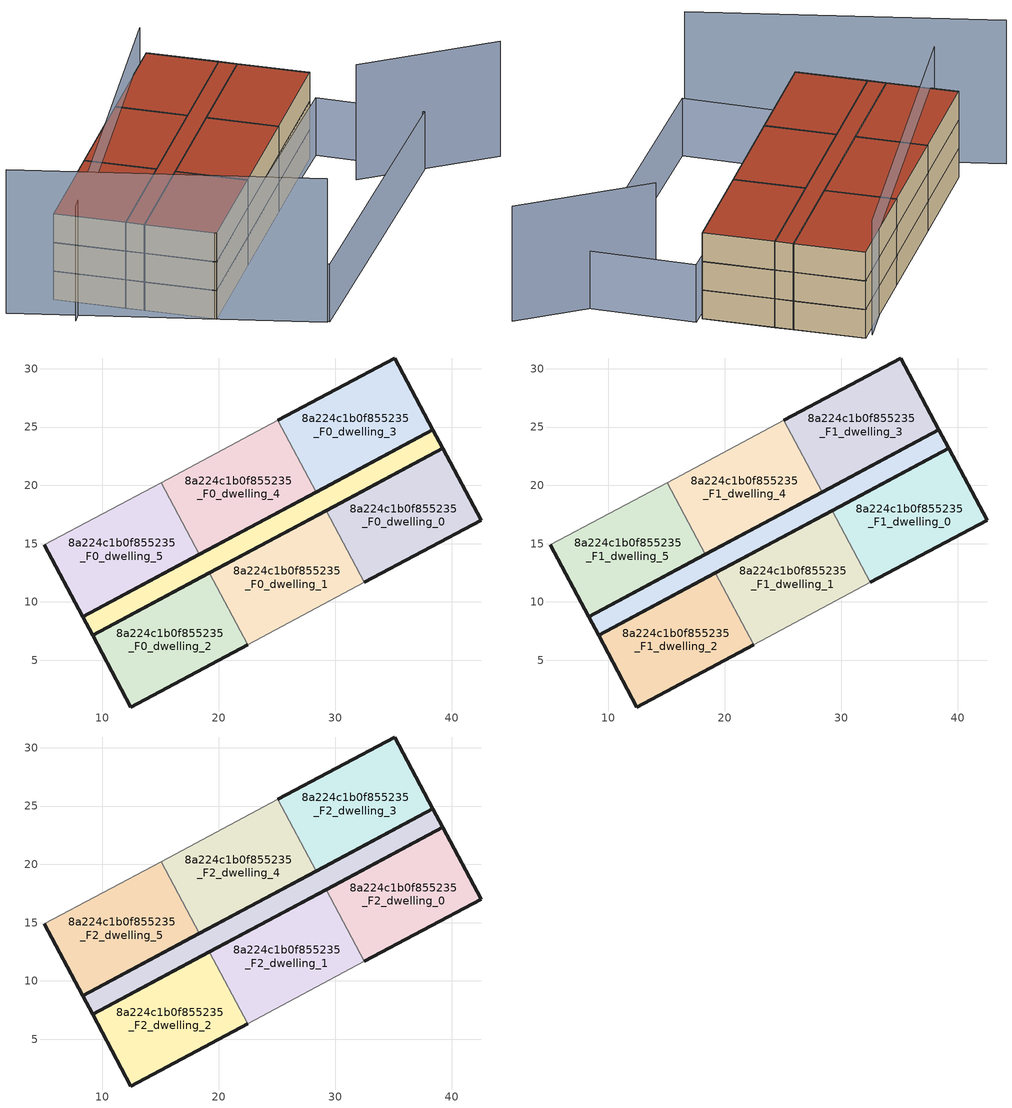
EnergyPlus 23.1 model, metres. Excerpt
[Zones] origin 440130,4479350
8a224c1b0f855235_F0_dwelling_0
 floor ground (EU_floor_Construction): 42.49,17.02 39.21,23.18 29.19,17.83 32.48,11.67 z0
 wall outside (EU_wall_Construction): 29.19,17.83 39.21,23.18 42.49,17.02 32.48,11.67 z0:3
 wall to 8a224c1b0f855235_F0_dwelling_1 (EU_wall_Construction): 32.48,11.67 29.19,17.83 z0:3
8a224c1b0f855235_F0_dwelling_1
 floor ground (EU_floor_Construction): 32.48,11.67 29.19,17.83 19.18,12.49 22.47,6.33 z0
 wall outside (EU_wall_Construction): 19.18,12.49 29.19,17.83 z0:3
 wall adiabatic (EU_wall_Construction): 32.48,11.67 22.47,6.33 z0:3
 wall to 8a224c1b0f855235_F0_dwelling_2 (EU_wall_Construction): 22.47,6.33 19.18,12.49 z0:3
8a224c1b0f855235_F0_dwelling_2
 floor ground (EU_floor_Construction): 22.47,6.33 19.18,12.49 9.16,7.14 12.45,0.98 z0
 wall outside (EU_wall_Construction): 22.47,6.33 12.45,0.98 9.16,7.14 19.18,12.49 z0:3
8a224c1b0f855235_F0_dwelling_3
 floor ground (EU_floor_Construction): 38.36,24.77 35.07,30.93 25.05,25.58 28.34,19.42 z0
 wall outside (EU_wall_Construction): 25.05,25.58 35.07,30.93 38.36,24.77 28.34,19.42 z0:3
 wall to 8a224c1b0f855235_F0_dwelling_4 (EU_wall_Construction): 28.34,19.42 25.05,25.58 z0:3
8a224c1b0f855235_F0_dwelling_4
 floor ground (EU_floor_Construction): 28.34,19.42 25.05,25.58 15.04,20.23 18.33,14.07 z0
 wall outside (EU_wall_Construction): 28.34,19.42 18.33,14.07 z0:3
 wall to 8a224c1b0f855235_F0_dwelling_5 (EU_wall_Construction): 18.33,14.07 15.04,20.23 z0:3
 wall adiabatic (EU_wall_Construction): 15.04,20.23 25.05,25.58 z0:3
8a224c1b0f855235_F0_dwelling_5
 floor ground (EU_floor_Construction): 18.33,14.07 15.04,20.23 5.03,14.88 8.31,8.72 z0
 wall outside (EU_wall_Construction): 18.33,14.07 8.31,8.72 5.03,14.88 z0:3
 wall adiabatic (EU_wall_Construction): 5.03,14.88 15.04,20.23 z0:3
8a224c1b0f855235_F0_circulation
 floor ground (EU_floor_Construction): 39.21,23.18 38.36,24.77 8.31,8.72 9.16,7.14 z0
 wall outside (EU_wall_Construction): 38.36,24.77 39.21,23.18 9.16,7.14 8.31,8.72 38.36,24.77 z0:3
8a224c1b0f855235_F1_dwelling_0
 floor to 8a224c1b0f855235_F0_dwelling_0 (EU_floor_Construction): 42.49,17.02 39.21,23.18 29.19,17.83 32.48,11.67 z3
 wall outside (EU_wall_Construction): 29.19,17.83 39.21,23.18 42.49,17.02 32.48,11.67 z3:6
 wall to 8a224c1b0f855235_F1_dwelling_1 (EU_wall_Construction): 32.48,11.67 29.19,17.83 z3:6
8a224c1b0f855235_F1_dwelling_1
 floor to 8a224c1b0f855235_F0_dwelling_1 (EU_floor_Construction): 32.48,11.67 29.19,17.83 19.18,12.49 22.47,6.33 z3
 wall outside (EU_wall_Construction): 19.18,12.49 29.19,17.83 z3:6
 wall adiabatic (EU_wall_Construction): 32.48,11.67 22.47,6.33 z3:6
 wall to 8a224c1b0f855235_F1_dwelling_2 (EU_wall_Construction): 22.47,6.33 19.18,12.49 z3:6
8a224c1b0f855235_F1_dwelling_2
 floor to 8a224c1b0f855235_F0_dwelling_2 (EU_floor_Construction): 22.47,6.33 19.18,12.49 9.16,7.14 12.45,0.98 z3
 wall outside (EU_wall_Construction): 22.47,6.33 12.45,0.98 9.16,7.14 19.18,12.49 z3:6
8a224c1b0f855235_F1_dwelling_3
 floor to 8a224c1b0f855235_F0_dwelling_3 (EU_floor_Construction): 38.36,24.77 35.07,30.93 25.05,25.58 28.34,19.42 z3
 wall outside (EU_wall_Construction): 25.05,25.58 35.07,30.93 38.36,24.77 28.34,19.42 z3:6
 wall to 8a224c1b0f855235_F1_dwelling_4 (EU_wall_Construction): 28.34,19.42 25.05,25.58 z3:6
8a224c1b0f855235_F1_dwelling_4
 floor to 8a224c1b0f855235_F0_dwelling_4 (EU_floor_Construction): 28.34,19.42 25.05,25.58 15.04,20.23 18.33,14.07 z3
 wall outside (EU_wall_Construction): 28.34,19.42 18.33,14.07 z3:6
 wall to 8a224c1b0f855235_F1_dwelling_5 (EU_wall_Construction): 18.33,14.07 15.04,20.23 z3:6
 wall adiabatic (EU_wall_Construction): 15.04,20.23 25.05,25.58 z3:6
8a224c1b0f855235_F1_dwelling_5
 floor to 8a224c1b0f855235_F0_dwelling_5 (EU_floor_Construction): 18.33,14.07 15.04,20.23 5.03,14.88 8.31,8.72 z3
 wall outside (EU_wall_Construction): 18.33,14.07 8.31,8.72 5.03,14.88 z3:6
 wall adiabatic (EU_wall_Construction): 5.03,14.88 15.04,20.23 z3:6
8a224c1b0f855235_F1_circulation
 floor to 8a224c1b0f855235_F0_circulation (EU_floor_Construction): 39.21,23.18 38.36,24.77 8.31,8.72 9.16,7.14 z3
 wall outside (EU_wall_Construction): 38.36,24.77 39.21,23.18 9.16,7.14 8.31,8.72 38.36,24.77 z3:6
8a224c1b0f855235_F2_dwelling_0
 floor to 8a224c1b0f855235_F1_dwelling_0 (EU_floor_Construction): 42.49,17.02 39.21,23.18 29.19,17.83 32.48,11.67 z6
 wall outside (EU_wall_Construction): 29.19,17.83 39.21,23.18 42.49,17.02 32.48,11.67 z6:9
 wall to 8a224c1b0f855235_F2_dwelling_1 (EU_wall_Construction): 32.48,11.67 29.19,17.83 z6:9
 roof outside (EU_roof_Construction): 39.21,23.18 42.49,17.02 32.48,11.67 29.19,17.83 z9
8a224c1b0f855235_F2_dwelling_1
 floor to 8a224c1b0f855235_F1_dwelling_1 (EU_floor_Construction): 32.48,11.67 29.19,17.83 19.18,12.49 22.47,6.33 z6
 wall outside (EU_wall_Construction): 19.18,12.49 29.19,17.83 z6:9
 wall adiabatic (EU_wall_Construction): 32.48,11.67 22.47,6.33 z6:9
 wall to 8a224c1b0f855235_F2_dwelling_2 (EU_wall_Construction): 22.47,6.33 19.18,12.49 z6:9
 roof outside (EU_roof_Construction): 29.19,17.83 32.48,11.67 22.47,6.33 19.18,12.49 z9
8a224c1b0f855235_F2_dwelling_2
 floor to 8a224c1b0f855235_F1_dwelling_2 (EU_floor_Construction): 22.47,6.33 19.18,12.49 9.16,7.14 12.45,0.98 z6
 wall outside (EU_wall_Construction): 22.47,6.33 12.45,0.98 9.16,7.14 19.18,12.49 z6:9
 roof outside (EU_roof_Construction): 19.18,12.49 22.47,6.33 12.45,0.98 9.16,7.14 z9
8a224c1b0f855235_F2_dwelling_3
 floor to 8a224c1b0f855235_F1_dwelling_3 (EU_floor_Construction): 38.36,24.77 35.07,30.93 25.05,25.58 28.34,19.42 z6
 wall outside (EU_wall_Construction): 25.05,25.58 35.07,30.93 38.36,24.77 28.34,19.42 z6:9
 wall to 8a224c1b0f855235_F2_dwelling_4 (EU_wall_Construction): 28.34,19.42 25.05,25.58 z6:9
 roof outside (EU_roof_Construction): 35.07,30.93 38.36,24.77 28.34,19.42 25.05,25.58 z9
8a224c1b0f855235_F2_dwelling_4
 floor to 8a224c1b0f855235_F1_dwelling_4 (EU_floor_Construction): 28.34,19.42 25.05,25.58 15.04,20.23 18.33,14.07 z6
 wall outside (EU_wall_Construction): 28.34,19.42 18.33,14.07 z6:9
 wall to 8a224c1b0f855235_F2_dwelling_5 (EU_wall_Construction): 18.33,14.07 15.04,20.23 z6:9
 wall adiabatic (EU_wall_Construction): 15.04,20.23 25.05,25.58 z6:9
 roof outside (EU_roof_Construction): 25.05,25.58 28.34,19.42 18.33,14.07 15.04,20.23 z9
8a224c1b0f855235_F2_dwelling_5
 floor to 8a224c1b0f855235_F1_dwelling_5 (EU_floor_Construction): 18.33,14.07 15.04,20.23 5.03,14.88 8.31,8.72 z6
 wall outside (EU_wall_Construction): 18.33,14.07 8.31,8.72 5.03,14.88 z6:9
 wall adiabatic (EU_wall_Construction): 5.03,14.88 15.04,20.23 z6:9
 roof outside (EU_roof_Construction): 15.04,20.23 18.33,14.07 8.31,8.72 5.03,14.88 z9
8a224c1b0f855235_F2_circulation
 floor to 8a224c1b0f855235_F1_circulation (EU_floor_Construction): 39.21,23.18 38.36,24.77 8.31,8.72 9.16,7.14 z6
 wall outside (EU_wall_Construction): 38.36,24.77 39.21,23.18 9.16,7.14 8.31,8.72 38.36,24.77 z6:9
 roof outside (EU_roof_Construction): 38.36,24.77 39.21,23.18 9.16,7.14 8.31,8.72 z9
shading: 0.02,16.21 19.01,-6.95 z0:15; 42.27,10.91 54.85,4.34 / 34.13,30.85 3.32,10.42 z0:12; 14.46,2.35 43.38,17.07 / 43.38,17.07 48.15,7.69 / 48.15,7.69 19.24,-7.03 / 19.24,-7.03 14.46,2.35 z0:6
[Building]
EU S2 Campaign: North Axis=0; Terrain=City; Solar Distribution=FullExterior
[Site:Location]
Madrid: Latitude=40.5; Longitude=-3.5; Time Zone=1; Elevation=609
[SizingPeriod:WeatherFileDays]
AnnualSizingPeriod: Begin Month=1; Begin Day of Month=1; End Month=12; End Day of Month=31; Day of Week for Start Day=Monday; Use Weather File Daylight Saving Period=No; Use Weather File Rain and Snow Indicators=No
[MATERIAL]
EU_InternalMass_Material: Roughness=MediumRough; Thickness=0.1; Conductivity=1; Density=1800; Specific Heat=900; Thermal Absorptance=0.9; Solar Absorptance=0.7; Visible Absorptance=0.7
[MATERIAL:NOMASS] Roughness=MediumRough; Thermal Absorptance=0.9; Solar Absorptance=0.7; Visible Absorptance=0.7
Name | Thermal Resistance
EU_wall_NoMass | 0.609216
EU_roof_NoMass | 0.513268
EU_floor_NoMass | 0.568163
[CONSTRUCTION]
EU_wall_Construction: EU_wall_NoMass
EU_roof_Construction: EU_roof_NoMass
EU_floor_Construction: EU_floor_NoMass
EU_InternalMass_Construction: EU_InternalMass_Material
[ZONE] Type=1; Multiplier=1; Ceiling Height=autocalculate; Floor Area=autocalculate; Part of Total Floor Area=Yes
Name | Volume
8a224c1b0f855235_F0_dwelling_0; 8a224c1b0f855235_F1_dwelling_0; 8a224c1b0f855235_F2_dwelling_0; 8a224c1b0f855235_F0_dwelling_3; 8a224c1b0f855235_F1_dwelling_3; 8a224c1b0f855235_F2_dwelling_3 | 237.798
8a224c1b0f855235_F0_dwelling_1; 8a224c1b0f855235_F1_dwelling_1; 8a224c1b0f855235_F2_dwelling_1 | 237.815
8a224c1b0f855235_F0_dwelling_2; 8a224c1b0f855235_F1_dwelling_2; 8a224c1b0f855235_F2_dwelling_2 | 237.834
8a224c1b0f855235_F0_dwelling_4; 8a224c1b0f855235_F1_dwelling_4; 8a224c1b0f855235_F2_dwelling_4 | 237.825
8a224c1b0f855235_F0_dwelling_5; 8a224c1b0f855235_F1_dwelling_5; 8a224c1b0f855235_F2_dwelling_5 | 237.797
8a224c1b0f855235_F0_circulation; 8a224c1b0f855235_F1_circulation; 8a224c1b0f855235_F2_circulation | 183.943
[INTERNALMASS] Construction=EU_InternalMass_Construction
Name | Zone or ZoneList | Surface Area
8a224c1b0f855235_F0_dwelling_0_EU_InternalMass | 8a224c1b0f855235_F0_dwelling_0 | 79.27
8a224c1b0f855235_F0_dwelling_1_EU_InternalMass | 8a224c1b0f855235_F0_dwelling_1 | 79.27
8a224c1b0f855235_F0_dwelling_2_EU_InternalMass | 8a224c1b0f855235_F0_dwelling_2 | 79.27
8a224c1b0f855235_F0_dwelling_3_EU_InternalMass | 8a224c1b0f855235_F0_dwelling_3 | 79.2677
8a224c1b0f855235_F0_dwelling_4_EU_InternalMass | 8a224c1b0f855235_F0_dwelling_4 | 79.2677
8a224c1b0f855235_F0_dwelling_5_EU_InternalMass | 8a224c1b0f855235_F0_dwelling_5 | 79.2677
8a224c1b0f855235_F1_dwelling_0_EU_InternalMass | 8a224c1b0f855235_F1_dwelling_0 | 79.27
8a224c1b0f855235_F1_dwelling_1_EU_InternalMass | 8a224c1b0f855235_F1_dwelling_1 | 79.27
8a224c1b0f855235_F1_dwelling_2_EU_InternalMass | 8a224c1b0f855235_F1_dwelling_2 | 79.27
8a224c1b0f855235_F1_dwelling_3_EU_InternalMass | 8a224c1b0f855235_F1_dwelling_3 | 79.2677
8a224c1b0f855235_F1_dwelling_4_EU_InternalMass | 8a224c1b0f855235_F1_dwelling_4 | 79.2677
8a224c1b0f855235_F1_dwelling_5_EU_InternalMass | 8a224c1b0f855235_F1_dwelling_5 | 79.2677
8a224c1b0f855235_F2_dwelling_0_EU_InternalMass | 8a224c1b0f855235_F2_dwelling_0 | 79.27
8a224c1b0f855235_F2_dwelling_1_EU_InternalMass | 8a224c1b0f855235_F2_dwelling_1 | 79.27
8a224c1b0f855235_F2_dwelling_2_EU_InternalMass | 8a224c1b0f855235_F2_dwelling_2 | 79.27
8a224c1b0f855235_F2_dwelling_3_EU_InternalMass | 8a224c1b0f855235_F2_dwelling_3 | 79.2677
8a224c1b0f855235_F2_dwelling_4_EU_InternalMass | 8a224c1b0f855235_F2_dwelling_4 | 79.2677
8a224c1b0f855235_F2_dwelling_5_EU_InternalMass | 8a224c1b0f855235_F2_dwelling_5 | 79.2677
[OTHEREQUIPMENT] Fuel Type=Electricity; Design Level Calculation Method=Watts/Area; Power per Zone Floor Area=1; Fraction Latent=0; Fraction Radiant=0; Fraction Lost=0; Carbon Dioxide Generation Rate=0; EndUse Subcategory=EU_Step8_InternalGains
Name | Zone or ZoneList or Space or SpaceList | Schedule
EU_Step8_InternalGain_8a224c1b0f855235_F0_dwelling_0_f000 | 8a224c1b0f855235_F0_dwelling_0 | EU_Step8_GainSchedule_8a224c1b0f855235_F0_dwelling_0_f000
EU_Step8_InternalGain_8a224c1b0f855235_F0_dwelling_1_f000 | 8a224c1b0f855235_F0_dwelling_1 | EU_Step8_GainSchedule_8a224c1b0f855235_F0_dwelling_1_f000
EU_Step8_InternalGain_8a224c1b0f855235_F0_dwelling_2_f000 | 8a224c1b0f855235_F0_dwelling_2 | EU_Step8_GainSchedule_8a224c1b0f855235_F0_dwelling_2_f000
EU_Step8_InternalGain_8a224c1b0f855235_F0_dwelling_3_f000 | 8a224c1b0f855235_F0_dwelling_3 | EU_Step8_GainSchedule_8a224c1b0f855235_F0_dwelling_3_f000
EU_Step8_InternalGain_8a224c1b0f855235_F0_dwelling_4_f000 | 8a224c1b0f855235_F0_dwelling_4 | EU_Step8_GainSchedule_8a224c1b0f855235_F0_dwelling_4_f000
EU_Step8_InternalGain_8a224c1b0f855235_F0_dwelling_5_f000 | 8a224c1b0f855235_F0_dwelling_5 | EU_Step8_GainSchedule_8a224c1b0f855235_F0_dwelling_5_f000
EU_Step8_InternalGain_8a224c1b0f855235_F1_dwelling_0_f000 | 8a224c1b0f855235_F1_dwelling_0 | EU_Step8_GainSchedule_8a224c1b0f855235_F1_dwelling_0_f000
EU_Step8_InternalGain_8a224c1b0f855235_F1_dwelling_1_f000 | 8a224c1b0f855235_F1_dwelling_1 | EU_Step8_GainSchedule_8a224c1b0f855235_F1_dwelling_1_f000
EU_Step8_InternalGain_8a224c1b0f855235_F1_dwelling_2_f000 | 8a224c1b0f855235_F1_dwelling_2 | EU_Step8_GainSchedule_8a224c1b0f855235_F1_dwelling_2_f000
EU_Step8_InternalGain_8a224c1b0f855235_F1_dwelling_3_f000 | 8a224c1b0f855235_F1_dwelling_3 | EU_Step8_GainSchedule_8a224c1b0f855235_F1_dwelling_3_f000
EU_Step8_InternalGain_8a224c1b0f855235_F1_dwelling_4_f000 | 8a224c1b0f855235_F1_dwelling_4 | EU_Step8_GainSchedule_8a224c1b0f855235_F1_dwelling_4_f000
EU_Step8_InternalGain_8a224c1b0f855235_F1_dwelling_5_f000 | 8a224c1b0f855235_F1_dwelling_5 | EU_Step8_GainSchedule_8a224c1b0f855235_F1_dwelling_5_f000
EU_Step8_InternalGain_8a224c1b0f855235_F2_dwelling_0_f000 | 8a224c1b0f855235_F2_dwelling_0 | EU_Step8_GainSchedule_8a224c1b0f855235_F2_dwelling_0_f000
EU_Step8_InternalGain_8a224c1b0f855235_F2_dwelling_1_f000 | 8a224c1b0f855235_F2_dwelling_1 | EU_Step8_GainSchedule_8a224c1b0f855235_F2_dwelling_1_f000
EU_Step8_InternalGain_8a224c1b0f855235_F2_dwelling_2_f000 | 8a224c1b0f855235_F2_dwelling_2 | EU_Step8_GainSchedule_8a224c1b0f855235_F2_dwelling_2_f000
EU_Step8_InternalGain_8a224c1b0f855235_F2_dwelling_3_f000 | 8a224c1b0f855235_F2_dwelling_3 | EU_Step8_GainSchedule_8a224c1b0f855235_F2_dwelling_3_f000
EU_Step8_InternalGain_8a224c1b0f855235_F2_dwelling_4_f000 | 8a224c1b0f855235_F2_dwelling_4 | EU_Step8_GainSchedule_8a224c1b0f855235_F2_dwelling_4_f000
EU_Step8_InternalGain_8a224c1b0f855235_F2_dwelling_5_f000 | 8a224c1b0f855235_F2_dwelling_5 | EU_Step8_GainSchedule_8a224c1b0f855235_F2_dwelling_5_f000
[ZONEINFILTRATION:DESIGNFLOWRATE] Schedule=EU_AlwaysOn; Design Flow Rate Calculation Method=Flow/Area; Flow Rate per Floor Area=0.0005; Constant Term Coefficient=1; Temperature Term Coefficient=0; Velocity Term Coefficient=0; Velocity Squared Term Coefficient=0
Name | Zone or ZoneList or Space or SpaceList
EU_Circulation_Infiltration_8a224c1b0f855235_F0_circulation | 8a224c1b0f855235_F0_circulation
EU_Circulation_Infiltration_8a224c1b0f855235_F1_circulation | 8a224c1b0f855235_F1_circulation
EU_Circulation_Infiltration_8a224c1b0f855235_F2_circulation | 8a224c1b0f855235_F2_circulation
[ZONEVENTILATION:DESIGNFLOWRATE] Schedule=EU_AlwaysOn; Design Flow Rate Calculation Method=AirChanges/Hour; Air Changes per Hour=0.752966; Ventilation Type=Natural; Fan Pressure Rise=0; Fan Total Efficiency=1; Constant Term Coefficient=1; Temperature Term Coefficient=0; Velocity Term Coefficient=0; Velocity Squared Term Coefficient=0; Minimum Indoor Temperature=-100; Maximum Indoor Temperature=100; Delta Temperature=-100; Minimum Outdoor Temperature=-100; Maximum Outdoor Temperature=100; Maximum Wind Speed=40
Name | Zone or ZoneList or Space or SpaceList
EU_ConstantAir_8a224c1b0f855235_F0_dwelling_0 | 8a224c1b0f855235_F0_dwelling_0
EU_ConstantAir_8a224c1b0f855235_F0_dwelling_1 | 8a224c1b0f855235_F0_dwelling_1
EU_ConstantAir_8a224c1b0f855235_F0_dwelling_2 | 8a224c1b0f855235_F0_dwelling_2
EU_ConstantAir_8a224c1b0f855235_F0_dwelling_3 | 8a224c1b0f855235_F0_dwelling_3
EU_ConstantAir_8a224c1b0f855235_F0_dwelling_4 | 8a224c1b0f855235_F0_dwelling_4
EU_ConstantAir_8a224c1b0f855235_F0_dwelling_5 | 8a224c1b0f855235_F0_dwelling_5
EU_ConstantAir_8a224c1b0f855235_F1_dwelling_0 | 8a224c1b0f855235_F1_dwelling_0
EU_ConstantAir_8a224c1b0f855235_F1_dwelling_1 | 8a224c1b0f855235_F1_dwelling_1
EU_ConstantAir_8a224c1b0f855235_F1_dwelling_2 | 8a224c1b0f855235_F1_dwelling_2
EU_ConstantAir_8a224c1b0f855235_F1_dwelling_3 | 8a224c1b0f855235_F1_dwelling_3
EU_ConstantAir_8a224c1b0f855235_F1_dwelling_4 | 8a224c1b0f855235_F1_dwelling_4
EU_ConstantAir_8a224c1b0f855235_F1_dwelling_5 | 8a224c1b0f855235_F1_dwelling_5
EU_ConstantAir_8a224c1b0f855235_F2_dwelling_0 | 8a224c1b0f855235_F2_dwelling_0
EU_ConstantAir_8a224c1b0f855235_F2_dwelling_1 | 8a224c1b0f855235_F2_dwelling_1
EU_ConstantAir_8a224c1b0f855235_F2_dwelling_2 | 8a224c1b0f855235_F2_dwelling_2
EU_ConstantAir_8a224c1b0f855235_F2_dwelling_3 | 8a224c1b0f855235_F2_dwelling_3
EU_ConstantAir_8a224c1b0f855235_F2_dwelling_4 | 8a224c1b0f855235_F2_dwelling_4
EU_ConstantAir_8a224c1b0f855235_F2_dwelling_5 | 8a224c1b0f855235_F2_dwelling_5
[HVACTEMPLATE:THERMOSTAT] Constant Heating Setpoint=20; Constant Cooling Setpoint=50
EU_HeatOnly_8a224c1b0f855235_F0_dwelling_0; EU_HeatOnly_8a224c1b0f855235_F0_dwelling_1; EU_HeatOnly_8a224c1b0f855235_F0_dwelling_2; EU_HeatOnly_8a224c1b0f855235_F0_dwelling_3; EU_HeatOnly_8a224c1b0f855235_F0_dwelling_4; EU_HeatOnly_8a224c1b0f855235_F0_dwelling_5; EU_HeatOnly_8a224c1b0f855235_F1_dwelling_0; EU_HeatOnly_8a224c1b0f855235_F1_dwelling_1; EU_HeatOnly_8a224c1b0f855235_F1_dwelling_2; EU_HeatOnly_8a224c1b0f855235_F1_dwelling_3; EU_HeatOnly_8a224c1b0f855235_F1_dwelling_4; EU_HeatOnly_8a224c1b0f855235_F1_dwelling_5; EU_HeatOnly_8a224c1b0f855235_F2_dwelling_0; EU_HeatOnly_8a224c1b0f855235_F2_dwelling_1; EU_HeatOnly_8a224c1b0f855235_F2_dwelling_2; EU_HeatOnly_8a224c1b0f855235_F2_dwelling_3; EU_HeatOnly_8a224c1b0f855235_F2_dwelling_4; EU_HeatOnly_8a224c1b0f855235_F2_dwelling_5
[HVACTEMPLATE:ZONE:IDEALLOADSAIRSYSTEM] System Availability Schedule=EU_AlwaysOn; Maximum Heating Supply Air Temperature=50; Minimum Cooling Supply Air Temperature=13; Maximum Heating Supply Air Humidity Ratio=0.0156; Minimum Cooling Supply Air Humidity Ratio=0.0077; Heating Limit=NoLimit; Cooling Limit=NoLimit; Heating Availability Schedule=EU_AlwaysOn; Cooling Availability Schedule=EU_CoolingOff; Dehumidification Control Type=ConstantSensibleHeatRatio; Cooling Sensible Heat Ratio=0.7; Dehumidification Setpoint=60; Humidification Control Type=None; Humidification Setpoint=30; Outdoor Air Method=None; Outdoor Air Flow Rate per Person=0.00944; Outdoor Air Flow Rate per Zone Floor Area=0; Outdoor Air Flow Rate per Zone=0; Demand Controlled Ventilation Type=None; Outdoor Air Economizer Type=NoEconomizer; Heat Recovery Type=None; Sensible Heat Recovery Effectiveness=0.7; Latent Heat Recovery Effectiveness=0.65
Name | Template Thermostat
8a224c1b0f855235_F0_dwelling_0 | EU_HeatOnly_8a224c1b0f855235_F0_dwelling_0
8a224c1b0f855235_F0_dwelling_1 | EU_HeatOnly_8a224c1b0f855235_F0_dwelling_1
8a224c1b0f855235_F0_dwelling_2 | EU_HeatOnly_8a224c1b0f855235_F0_dwelling_2
8a224c1b0f855235_F0_dwelling_3 | EU_HeatOnly_8a224c1b0f855235_F0_dwelling_3
8a224c1b0f855235_F0_dwelling_4 | EU_HeatOnly_8a224c1b0f855235_F0_dwelling_4
8a224c1b0f855235_F0_dwelling_5 | EU_HeatOnly_8a224c1b0f855235_F0_dwelling_5
8a224c1b0f855235_F1_dwelling_0 | EU_HeatOnly_8a224c1b0f855235_F1_dwelling_0
8a224c1b0f855235_F1_dwelling_1 | EU_HeatOnly_8a224c1b0f855235_F1_dwelling_1
8a224c1b0f855235_F1_dwelling_2 | EU_HeatOnly_8a224c1b0f855235_F1_dwelling_2
8a224c1b0f855235_F1_dwelling_3 | EU_HeatOnly_8a224c1b0f855235_F1_dwelling_3
8a224c1b0f855235_F1_dwelling_4 | EU_HeatOnly_8a224c1b0f855235_F1_dwelling_4
8a224c1b0f855235_F1_dwelling_5 | EU_HeatOnly_8a224c1b0f855235_F1_dwelling_5
8a224c1b0f855235_F2_dwelling_0 | EU_HeatOnly_8a224c1b0f855235_F2_dwelling_0
8a224c1b0f855235_F2_dwelling_1 | EU_HeatOnly_8a224c1b0f855235_F2_dwelling_1
8a224c1b0f855235_F2_dwelling_2 | EU_HeatOnly_8a224c1b0f855235_F2_dwelling_2
8a224c1b0f855235_F2_dwelling_3 | EU_HeatOnly_8a224c1b0f855235_F2_dwelling_3
8a224c1b0f855235_F2_dwelling_4 | EU_HeatOnly_8a224c1b0f855235_F2_dwelling_4
8a224c1b0f855235_F2_dwelling_5 | EU_HeatOnly_8a224c1b0f855235_F2_dwelling_5
[SIZING:ZONE] Zone Cooling Design Supply Air Temperature Input Method=SupplyAirTemperature; Zone Cooling Design Supply Air Temperature=13; Zone Heating Design Supply Air Temperature Input Method=SupplyAirTemperature; Zone Heating Design Supply Air Temperature=50; Zone Cooling Design Supply Air Humidity Ratio=0.008; Zone Heating Design Supply Air Humidity Ratio=0.008; Cooling Design Air Flow Method=DesignDay; Cooling Design Air Flow Rate=0; Cooling Minimum Air Flow per Zone Floor Area=0.000762; Cooling Minimum Air Flow=0; Cooling Minimum Air Flow Fraction=0.2; Heating Design Air Flow Method=DesignDay; Heating Design Air Flow Rate=0; Heating Maximum Air Flow per Zone Floor Area=0.002032; Heating Maximum Air Flow=0.141576; Heating Maximum Air Flow Fraction=0.3; Account for Dedicated Outdoor Air System=No; Dedicated Outdoor Air System Control Strategy=NeutralSupplyAir; Dedicated Outdoor Air Low Setpoint Temperature for Design=autosize; Dedicated Outdoor Air High Setpoint Temperature for Design=autosize; Zone Load Sizing Method=Sensible Load Only No Latent Load; Zone Latent Cooling Design Supply Air Humidity Ratio Input Method=HumidityRatioDifference; Zone Cooling Design Supply Air Humidity Ratio Difference=0.005; Zone Latent Heating Design Supply Air Humidity Ratio Input Method=HumidityRatioDifference; Zone Humidification Design Supply Air Humidity Ratio Difference=0.005
8a224c1b0f855235_F0_dwelling_0; 8a224c1b0f855235_F0_dwelling_1; 8a224c1b0f855235_F0_dwelling_2; 8a224c1b0f855235_F0_dwelling_3; 8a224c1b0f855235_F0_dwelling_4; 8a224c1b0f855235_F0_dwelling_5; 8a224c1b0f855235_F1_dwelling_0; 8a224c1b0f855235_F1_dwelling_1; 8a224c1b0f855235_F1_dwelling_2; 8a224c1b0f855235_F1_dwelling_3; 8a224c1b0f855235_F1_dwelling_4; 8a224c1b0f855235_F1_dwelling_5; 8a224c1b0f855235_F2_dwelling_0; 8a224c1b0f855235_F2_dwelling_1; 8a224c1b0f855235_F2_dwelling_2; 8a224c1b0f855235_F2_dwelling_3; 8a224c1b0f855235_F2_dwelling_4; 8a224c1b0f855235_F2_dwelling_5
[SCHEDULE:CONSTANT]
Name | Hourly Value
EU_AlwaysOn | 1
EU_CoolingOff | 0
[SCHEDULE:FILE] Column Number=1; Rows to Skip at Top=0; Number of Hours of Data=8760; Column Separator=Comma; Interpolate to Timestep=No; Minutes per Item=60; Adjust Schedule for Daylight Savings=Yes
Name | File
EU_Step8_GainSchedule_8a224c1b0f855235_F0_dwelling_0_f000 | ../../schedules/8a224c1b0f855235/8a224c1b0f855235_F0_dwelling_0_f000_gain.csv
EU_Step8_GainSchedule_8a224c1b0f855235_F0_dwelling_1_f000 | ../../schedules/8a224c1b0f855235/8a224c1b0f855235_F0_dwelling_1_f000_gain.csv
EU_Step8_GainSchedule_8a224c1b0f855235_F0_dwelling_2_f000 | ../../schedules/8a224c1b0f855235/8a224c1b0f855235_F0_dwelling_2_f000_gain.csv
EU_Step8_GainSchedule_8a224c1b0f855235_F0_dwelling_3_f000 | ../../schedules/8a224c1b0f855235/8a224c1b0f855235_F0_dwelling_3_f000_gain.csv
EU_Step8_GainSchedule_8a224c1b0f855235_F0_dwelling_4_f000 | ../../schedules/8a224c1b0f855235/8a224c1b0f855235_F0_dwelling_4_f000_gain.csv
EU_Step8_GainSchedule_8a224c1b0f855235_F0_dwelling_5_f000 | ../../schedules/8a224c1b0f855235/8a224c1b0f855235_F0_dwelling_5_f000_gain.csv
EU_Step8_GainSchedule_8a224c1b0f855235_F1_dwelling_0_f000 | ../../schedules/8a224c1b0f855235/8a224c1b0f855235_F1_dwelling_0_f000_gain.csv
EU_Step8_GainSchedule_8a224c1b0f855235_F1_dwelling_1_f000 | ../../schedules/8a224c1b0f855235/8a224c1b0f855235_F1_dwelling_1_f000_gain.csv
EU_Step8_GainSchedule_8a224c1b0f855235_F1_dwelling_2_f000 | ../../schedules/8a224c1b0f855235/8a224c1b0f855235_F1_dwelling_2_f000_gain.csv
EU_Step8_GainSchedule_8a224c1b0f855235_F1_dwelling_3_f000 | ../../schedules/8a224c1b0f855235/8a224c1b0f855235_F1_dwelling_3_f000_gain.csv
EU_Step8_GainSchedule_8a224c1b0f855235_F1_dwelling_4_f000 | ../../schedules/8a224c1b0f855235/8a224c1b0f855235_F1_dwelling_4_f000_gain.csv
EU_Step8_GainSchedule_8a224c1b0f855235_F1_dwelling_5_f000 | ../../schedules/8a224c1b0f855235/8a224c1b0f855235_F1_dwelling_5_f000_gain.csv
EU_Step8_GainSchedule_8a224c1b0f855235_F2_dwelling_0_f000 | ../../schedules/8a224c1b0f855235/8a224c1b0f855235_F2_dwelling_0_f000_gain.csv
EU_Step8_GainSchedule_8a224c1b0f855235_F2_dwelling_1_f000 | ../../schedules/8a224c1b0f855235/8a224c1b0f855235_F2_dwelling_1_f000_gain.csv
EU_Step8_GainSchedule_8a224c1b0f855235_F2_dwelling_2_f000 | ../../schedules/8a224c1b0f855235/8a224c1b0f855235_F2_dwelling_2_f000_gain.csv
EU_Step8_GainSchedule_8a224c1b0f855235_F2_dwelling_3_f000 | ../../schedules/8a224c1b0f855235/8a224c1b0f855235_F2_dwelling_3_f000_gain.csv
EU_Step8_GainSchedule_8a224c1b0f855235_F2_dwelling_4_f000 | ../../schedules/8a224c1b0f855235/8a224c1b0f855235_F2_dwelling_4_f000_gain.csv
EU_Step8_GainSchedule_8a224c1b0f855235_F2_dwelling_5_f000 | ../../schedules/8a224c1b0f855235/8a224c1b0f855235_F2_dwelling_5_f000_gain.csv
